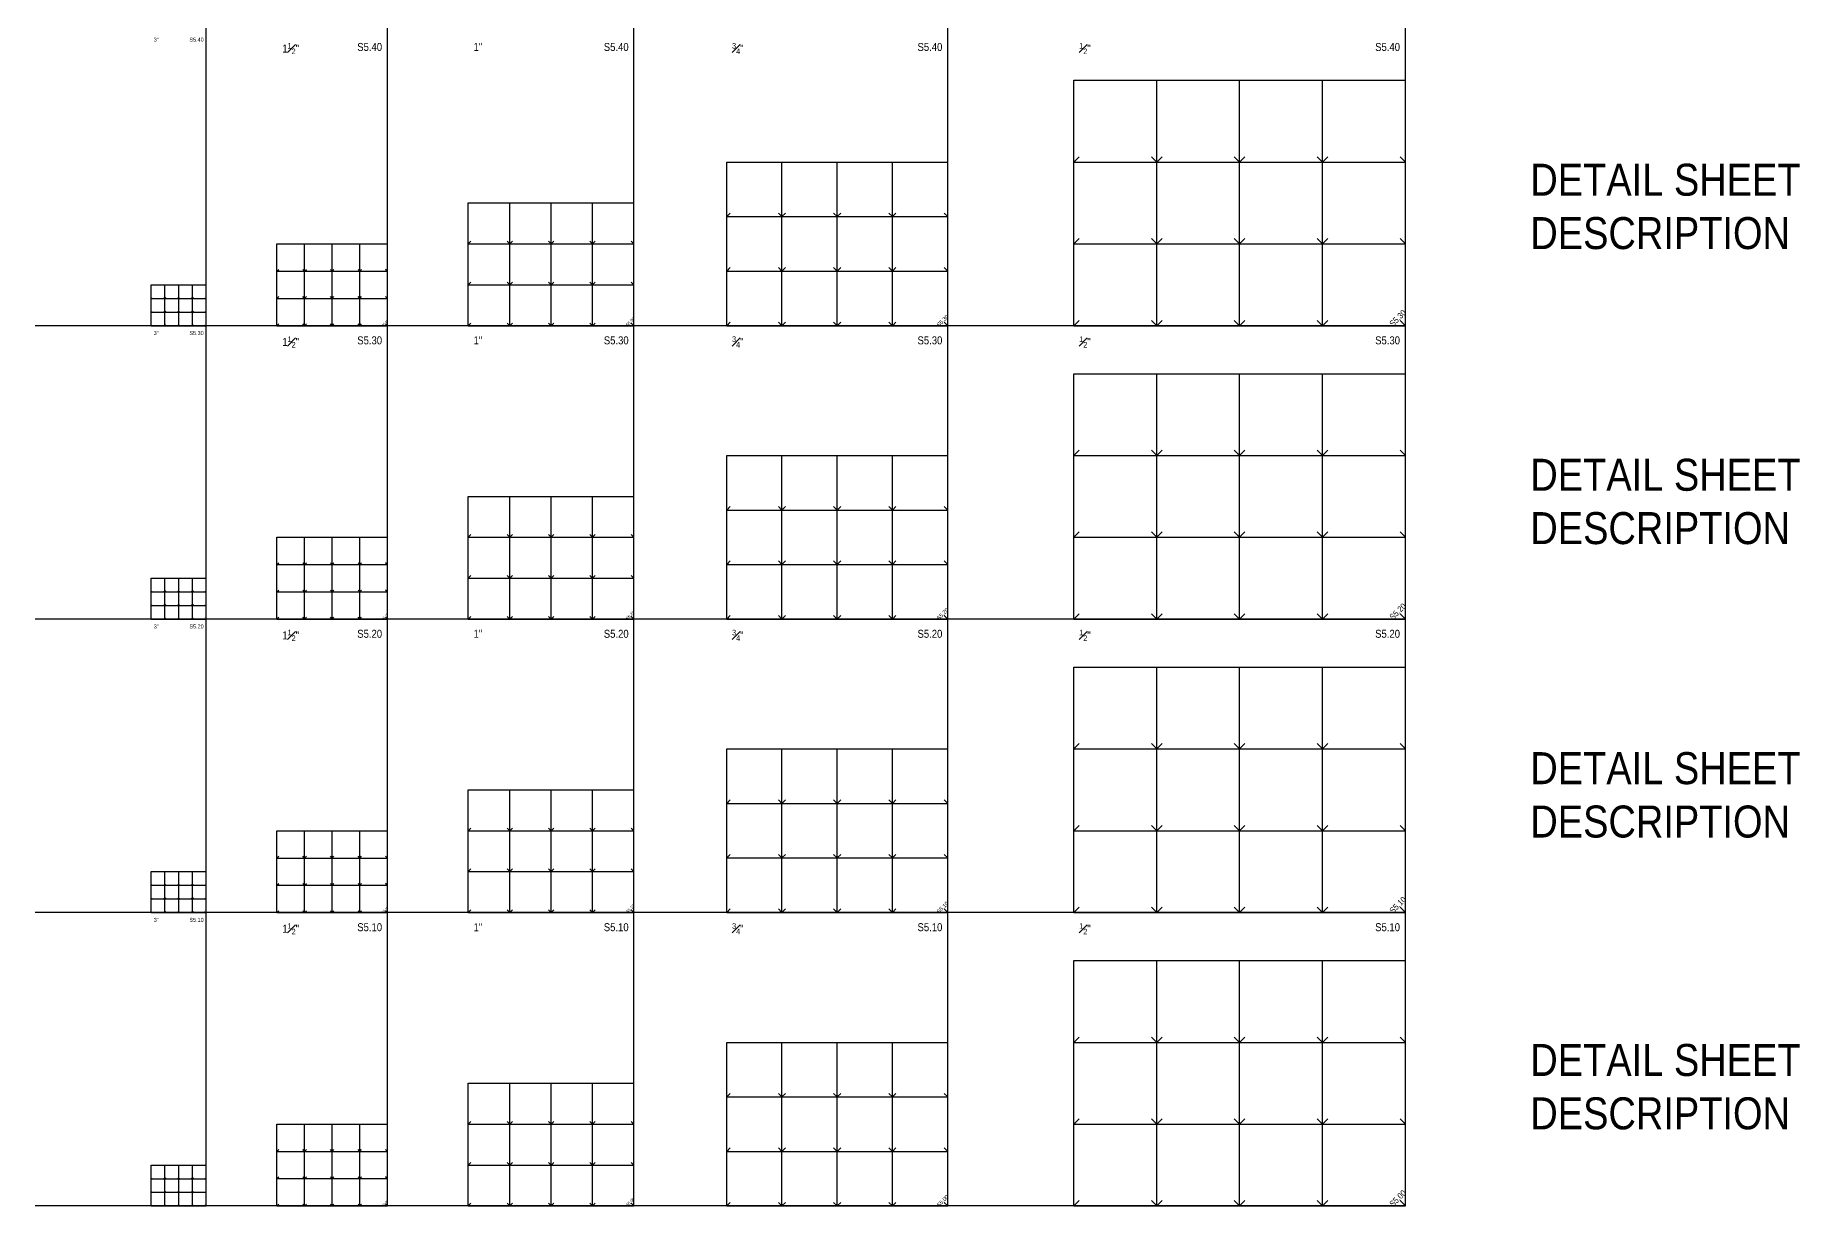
# Model space of a CAD drawing. Header units: inches. Extents: x -2661 to 42767, y -1222 to 9099.
# Drawn here: x 14609 to 18579, y 1771 to 4406 of the extents above; entities that cross this region are included whole.
import ezdxf

# ---------------------------------------------------------------- set-up
doc = ezdxf.new("R2010")
doc.units = ezdxf.units.IN
doc.header["$LTSCALE"] = 12
doc.header["$MEASUREMENT"] = 0
doc.linetypes.add('HIDDEN2', pattern=[0.1875, 0.125, -0.0625])
doc.layers.get('0').update_dxf_attribs({"linetype": 'CONTINUOUS'})
doc.layers.add('DESIGNER COMMENTS', color=221, linetype='CONTINUOUS', plot=False)
doc.layers.add('S-ANNO-GRID-NONPLOT', color=251, linetype='CONTINUOUS', plot=False)
doc.styles.add('Arial', font='arial.ttf', dxfattribs={"width": 0.85})

# ---------------------------------------------------------------- blocks, each defined once
blk = doc.blocks.new('Se_GRID 24x36')
for p, q in [((0, 23), (7.77, 23)), ((0, 15.33), (0, 23)), ((7.77, 0), (7.77, 23)), ((7.77, 23), (15.53, 23)), ((15.53, 0), (15.53, 23)), ((15.53, 23), (23.3, 23)), ((23.3, 0), (23.3, 23)), ((23.3, 23), (31.07, 23)), ((31.07, 15.33), (31.07, 23)), ((0, 15.33), (0.5, 15.83)), ((0, 7.67), (0, 15.33)), ((0, 15.33), (7.77, 15.33)), ((7.77, 15.33), (8.27, 15.83)), ((7.77, 15.33), (15.53, 15.33)), ((15.53, 15.33), (16.03, 15.83)), ((15.53, 15.33), (23.3, 15.33)), ((23.3, 15.33), (23.8, 15.83)), ((23.3, 15.33), (31.07, 15.33)), ((31.07, 7.67), (31.07, 15.33)), ((0, 7.67), (0.5, 8.17)), ((0, 0), (0, 7.67)), ((0, 7.67), (7.77, 7.67)), ((7.77, 7.67), (8.27, 8.17)), ((7.77, 7.67), (15.53, 7.67)), ((15.53, 7.67), (16.03, 8.17)), ((15.53, 7.67), (23.3, 7.67)), ((23.3, 7.67), (23.8, 8.17)), ((23.3, 7.67), (31.07, 7.67)), ((31.07, 0), (31.07, 7.67)), ((0, 0), (0.5, 0.5)), ((0, 0), (7.77, 0)), ((7.77, 0), (8.27, 0.5)), ((7.77, 0), (15.53, 0)), ((15.53, 0), (16.03, 0.5)), ((23.3, 0), (23.8, 0.5)), ((15.53, 0), (23.3, 0)), ((23.3, 0), (31.07, 0))]:
    blk.add_line(p, q)
at = {"linetype": 'HIDDEN2'}
for p, q in [((7.77, 15.33), (7.27, 15.83)), ((15.53, 15.33), (15.03, 15.83)), ((23.3, 15.33), (22.8, 15.83)), ((31.07, 15.33), (30.57, 15.83)), ((7.77, 7.67), (7.27, 8.17)), ((15.53, 7.67), (15.03, 8.17)), ((23.3, 7.67), (22.8, 8.17)), ((31.07, 7.67), (30.57, 8.17)), ((7.77, 0), (7.27, 0.5)), ((15.53, 0), (15.03, 0.5)), ((23.3, 0), (22.8, 0.5)), ((31.07, 0), (30.57, 0.5))]:
    blk.add_line(p, q, dxfattribs=at)

msp = doc.modelspace()

# ---------------------------------------------------------------- linework, layer by layer
at = {"layer": 'S-ANNO-GRID-NONPLOT'}
for p, q in [((17691.43095, 1772.36325), (17691.43095, 7202.39494)), ((16661.78271, 1772.36325), (16661.78271, 7001.85215)), ((15955.98708, 1772.36325), (15955.98708, 6928.42704)), ((15401.30585, 1772.36325), (15401.30585, 6832.16849)), ((14993.82826, 1772.36325), (14993.82826, 6692.49623)), ((17691.43095, 3752.36325), (14609.0403, 3752.36325)), ((17691.43095, 3092.36325), (14609.0403, 3092.36325)), ((17691.43095, 2432.36325), (14609.0403, 2432.36325)), ((17691.43095, 1772.36325), (14609.0403, 1772.36325))]:
    msp.add_line(p, q, dxfattribs=at)

# ---------------------------------------------------------------- block references
for p, xscale, yscale, zscale in [((16945.75816, 3752.36325), 24, 24, 24), ((16164.66751, 3752.36325), 16, 16, 16), ((15583.15069, 3752.36325), 12, 12, 12), ((15152.74825, 3752.36325), 8, 8, 8), ((14869.54946, 3752.36325), 4, 4, 4), ((16945.75816, 3092.36325), 24, 24, 24), ((16164.66751, 3092.36325), 16, 16, 16), ((15583.15069, 3092.36325), 12, 12, 12), ((15152.74825, 3092.36325), 8, 8, 8), ((14869.54946, 3092.36325), 4, 4, 4), ((16945.75816, 2432.36325), 24, 24, 24), ((16164.66751, 2432.36325), 16, 16, 16), ((15583.15069, 2432.36325), 12, 12, 12), ((15152.74825, 2432.36325), 8, 8, 8), ((14869.54946, 2432.36325), 4, 4, 4), ((16945.75816, 1772.36325), 24, 24, 24), ((16164.66751, 1772.36325), 16, 16, 16), ((15583.15069, 1772.36325), 12, 12, 12), ((15152.74825, 1772.36325), 8, 8, 8), ((14869.54946, 1772.36325), 4, 4, 4)]:
    msp.add_blockref('Se_GRID 24x36', p, dxfattribs=dict(at, xscale=xscale, yscale=yscale, zscale=zscale))

# ---------------------------------------------------------------- texts
at = {"layer": 'DESIGNER COMMENTS', "char_height": 72, "width": 693.3801297, "attachment_point": 1, "style": 'Arial'}
for insert in [(17972.62974, 4116.72744), (17972.62974, 3453.08838), (17972.62974, 2793.08838), (17972.62974, 2136.72744)]:
    msp.add_mtext('\\A1;{\\C191;DETAIL SHEET DESCRIPTION}', dxfattribs=dict(at, insert=insert))
at = {"layer": 'S-ANNO-GRID-NONPLOT', "color": 191, "style": 'Arial'}
for s, insert, char_height, width, attachment_point in [('3"', (14875.54946, 4400.36325), 9, 29.5487939, 1), ('S5.40', (14987.82826, 4400.36325), 9, 29.5487939, 3), ('\\A1;1{\\H0.7x;\\S1#2;}"', (15164.74825, 4388.36325), 18, 59.0975878, 1), ('S5.40', (15389.30585, 4388.36325), 18, 59.0975878, 3), ('1"', (15595.15069, 4388.36325), 18, 59.0975878, 1), ('S5.40', (15943.98708, 4388.36325), 18, 59.0975878, 3), ('\\A1;{\\H0.7x;\\S3#4;}"', (16176.66751, 4388.36325), 18, 59.0975878, 1), ('S5.40', (16649.78271, 4388.36325), 18, 59.0975878, 3), ('\\A1;{\\H0.7x;\\S1#2;}"', (16957.75816, 4388.36325), 18, 59.0975878, 1), ('S5.40', (17679.43095, 4388.36325), 18, 59.0975878, 3), ('3"', (14875.54946, 3740.36325), 9, 29.5487939, 1), ('S5.30', (14987.82826, 3740.36325), 9, 29.5487939, 3), ('\\A1;1{\\H0.7x;\\S1#2;}"', (15164.74825, 3728.36325), 18, 59.0975878, 1), ('S5.30', (15389.30585, 3728.36325), 18, 59.0975878, 3), ('1"', (15595.15069, 3728.36325), 18, 59.0975878, 1), ('S5.30', (15943.98708, 3728.36325), 18, 59.0975878, 3), ('\\A1;{\\H0.7x;\\S3#4;}"', (16176.66751, 3728.36325), 18, 59.0975878, 1), ('S5.30', (16649.78271, 3728.36325), 18, 59.0975878, 3), ('\\A1;{\\H0.7x;\\S1#2;}"', (16957.75816, 3728.36325), 18, 59.0975878, 1), ('S5.30', (17679.43095, 3728.36325), 18, 59.0975878, 3), ('3"', (14875.54946, 3080.36325), 9, 29.5487939, 1), ('S5.20', (14987.82826, 3080.36325), 9, 29.5487939, 3), ('\\A1;1{\\H0.7x;\\S1#2;}"', (15164.74825, 3068.36325), 18, 59.0975878, 1), ('S5.20', (15389.30585, 3068.36325), 18, 59.0975878, 3), ('1"', (15595.15069, 3068.36325), 18, 59.0975878, 1), ('S5.20', (15943.98708, 3068.36325), 18, 59.0975878, 3), ('\\A1;{\\H0.7x;\\S3#4;}"', (16176.66751, 3068.36325), 18, 59.0975878, 1), ('S5.20', (16649.78271, 3068.36325), 18, 59.0975878, 3), ('\\A1;{\\H0.7x;\\S1#2;}"', (16957.75816, 3068.36325), 18, 59.0975878, 1), ('S5.20', (17679.43095, 3068.36325), 18, 59.0975878, 3), ('3"', (14875.54946, 2420.36325), 9, 29.5487939, 1), ('S5.10', (14987.82826, 2420.36325), 9, 29.5487939, 3), ('\\A1;1{\\H0.7x;\\S1#2;}"', (15164.74825, 2408.36325), 18, 59.0975878, 1), ('S5.10', (15389.30585, 2408.36325), 18, 59.0975878, 3), ('1"', (15595.15069, 2408.36325), 18, 59.0975878, 1), ('S5.10', (15943.98708, 2408.36325), 18, 59.0975878, 3), ('\\A1;{\\H0.7x;\\S3#4;}"', (16176.66751, 2408.36325), 18, 59.0975878, 1), ('S5.10', (16649.78271, 2408.36325), 18, 59.0975878, 3), ('\\A1;{\\H0.7x;\\S1#2;}"', (16957.75816, 2408.36325), 18, 59.0975878, 1), ('S5.10', (17679.43095, 2408.36325), 18, 59.0975878, 3)]:
    msp.add_mtext(s, dxfattribs=dict(at, insert=insert, char_height=char_height, width=width, attachment_point=attachment_point))
at = {"layer": 'S-ANNO-GRID-NONPLOT', "attachment_point": 5, "rotation": 45, "style": 'Arial'}
for s, insert, char_height, width in [('S5.30', (16650.469, 3763.67696), 9, 29.5487939), ('S5.30', (17674.46039, 3769.33382), 13.5, 44.3231908), ('S5.30', (14990.99984, 3755.19168), 2.25, 7.3871985), ('S5.30', (15395.649, 3758.02011), 4.5, 14.7743969), ('S5.30', (15947.5018, 3760.84854), 6.75, 22.1615954), ('S5.20', (14990.99984, 3095.19168), 2.25, 7.3871985), ('S5.20', (15395.649, 3098.02011), 4.5, 14.7743969), ('S5.20', (15947.5018, 3100.84854), 6.75, 22.1615954), ('S5.20', (16650.469, 3103.67696), 9, 29.5487939), ('S5.20', (17674.46039, 3109.33382), 13.5, 44.3231908), ('S5.10', (17674.46039, 2449.33382), 13.5, 44.3231908), ('S5.10', (14990.99984, 2435.19168), 2.25, 7.3871985), ('S5.10', (15395.649, 2438.02011), 4.5, 14.7743969), ('S5.10', (15947.5018, 2440.84854), 6.75, 22.1615954), ('S5.10', (16650.469, 2443.67696), 9, 29.5487939), ('S5.00', (15947.5018, 1780.84854), 6.75, 22.1615954), ('S5.00', (16650.469, 1783.67696), 9, 29.5487939), ('S5.00', (17674.46039, 1789.33382), 13.5, 44.3231908), ('S5.00', (14990.99984, 1775.19168), 2.25, 7.3871985), ('S5.00', (15395.649, 1778.02011), 4.5, 14.7743969)]:
    msp.add_mtext(s, dxfattribs=dict(at, insert=insert, char_height=char_height, width=width))

doc.saveas('drawing.dxf')
